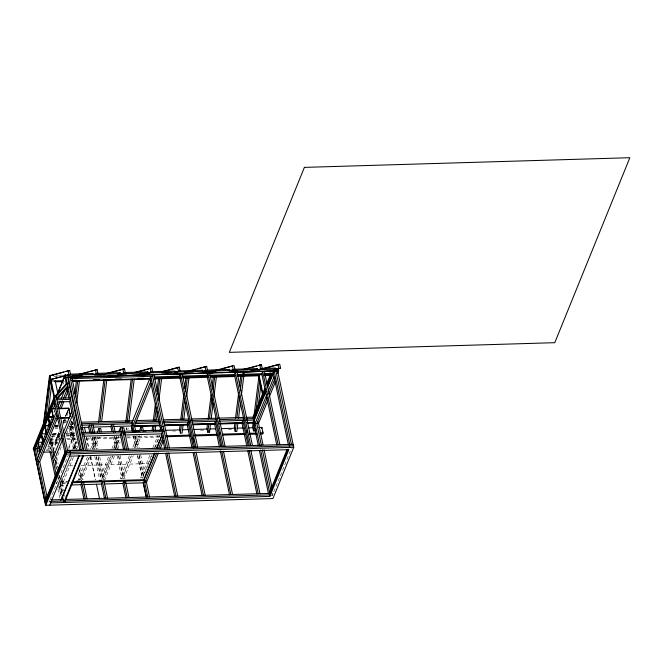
<?xml version="1.0" encoding="UTF-8"?>
<svg xmlns="http://www.w3.org/2000/svg" width="663" height="663" viewBox="0 0 663 663"><rect width="100%" height="100%" fill="white"/><g stroke="black" fill="none" stroke-linecap="round" stroke-linejoin="round"><path stroke-width="0.5" stroke-dasharray="3.31 2.49" d="M71.355 421.196L69.971 432.326L70.817 436.295L72.516 436.246L73.825 425.779M70.808 436.295L72.665 421.411M72.516 436.246L71.679 432.276L72.947 422.157M126.194 429.914L126.426 428.008M126.6 429.632L126.848 427.61M127.901 429.864L128.141 427.958M63.847 423.732A5.669 1.599 88.3 0 1 66.242 421.337L65.529 421.353A5.669 1.599 88.3 0 0 63.955 420.549L63.441 421.817A5.669 1.599 88.3 0 0 63.076 424.875M63.06 384.333L64.22 381.474M54.043 411.731L54.822 409.825M53.885 412.858L54.747 410.546M45.855 450.724L49.766 450.608L50.686 448.337L46.882 448.453M59.032 431.945L55.029 441.823L56.156 447.177M62.877 422.472L64.046 419.596M65.604 415.751L67.949 409.991M49.062 442.37L55.104 442.196L59.471 431.447M64.452 419.173L62.894 423.002L63.665 421.096M68.637 408.856L65.554 416.455L67.866 410.745M55.626 460.793L62.206 444.591M66.457 434.108L71.877 420.765M73.361 448.785L68.944 427.842L70.659 427.792L71.579 425.522L69.872 425.571L74.911 449.506M68.67 447.401L74.471 433.096M68.612 449.282L74.803 434.033M49.766 500.673L49.153 502.181L49.021 501.56M50.073 499.91L68.256 455.108M72.715 449.406L76.195 440.829M73.286 449.141L76.378 441.508M73.8 448.81L76.51 442.138M62.281 479.291L71.074 457.619M74.513 449.141L77.19 442.553M71.513 457.669L60.921 483.775L68.728 483.542M74.96 449.091L76.933 444.318M73.32 457.387L62.629 483.717L61.899 480.227M76.767 448.892L77.911 446.058M87.408 456.964L78.159 479.747L79.875 479.697L89.207 456.699M90.491 449.373L95.497 437.033M92.265 449.166L97.237 436.917M79.817 480.965L89.588 456.898M92.646 449.348L97.627 437.083M91.295 456.848L81.532 480.915L79.112 469.445M94.361 449.299L99.342 437.033M108.517 457.056L100.486 476.838L103.909 476.738L112.32 456.011M111.956 448.578L116.928 436.337M102.201 476.788L110.224 457.006M113.671 448.528L118.636 436.279M101.596 479.415L110.986 456.268M114.053 448.718L119.033 436.445M115.379 448.478L119.97 437.174M112.992 455.489L102.939 480.277L98 456.84M115.702 448.818L120.343 437.381M114.409 456.161L104.646 480.227L99.707 456.79M117.475 448.611L120.16 442.006M129.36 455.721L120.111 478.495L121.826 478.446L131.158 455.456M132.824 447.177L137.448 435.79M134.216 447.915L139.18 435.674M122.141 478.802L131.531 455.655M134.979 447.16L139.578 435.84M123.857 478.752L133.246 455.605M136.694 447.111L141.285 435.782M149.83 455.282L140.655 477.89L142.371 477.841L151.802 454.594M152.888 447.74L157.86 435.5M154.512 447.923L159.543 435.525M142.686 478.189L152.084 455.042M155.142 447.492L160.123 435.226M270.595 495.601L272.311 495.551L291.413 448.47M69.474 426.317L73.311 426.21M59.347 375.233L62.446 375.142M55.634 375.946L58.725 375.855M53.769 376.36L58.924 376.211M64.584 420.168L65.297 420.151M62.861 422.77L65.968 422.679M71.148 422.522L73.212 422.464M72.408 423.45L74.123 423.392M70.303 424.055L73.394 423.964M55.858 425.223L57.93 425.157M70.336 424.792L73.436 424.701M55.104 425.522L58.037 425.431M55.137 425.795L58.211 425.704M55.924 425.895L57.88 425.837M55.104 426.011L58.054 425.919M55.195 426.193L58.211 426.102M55.833 426.574L57.888 426.516M46.518 427.005L47.23 426.98M55.833 426.723L57.805 426.665M54.739 427.163L57.764 427.071M69.88 426.707L73.924 426.591M55.162 428.248L58.12 428.165M70.659 427.792L73.626 427.701M69.98 432.326L71.679 432.276M52.65 433.536L59.289 433.461M66.524 433.246L74.795 432.997M53.496 433.909L58.526 433.759M52.319 434.348L59.91 434.008M51.764 434.655L59.927 434.406M66.126 434.224L74.397 433.975M172.612 431.058L175.712 430.958M200.524 430.221L203.624 430.13M228.437 429.392L231.536 429.301M52.402 435.036L59.579 434.82M51.217 436.08L59.463 435.831M66.673 435.616L74.919 435.376M51.416 436.428L59.653 436.188M65.836 436.005L75.11 435.724M57.731 437.058L58.443 437.041M71.049 437.812L72.764 437.762M59.977 441.011L59.388 438.218L58.675 438.243A5.669 1.599 88.3 0 0 56.819 437.97L56.745 437.597M50.106 439.254L59.405 438.981M66.64 438.765L75.947 438.483M86.289 438.177L119.365 437.19M126.608 436.983L159.684 435.997M49.708 440.224L59.015 439.95M67.286 439.702L76.585 439.428M85.892 439.155L120.003 438.135M127.246 437.92L160.322 436.942M48.987 441.997L55.269 441.79L56.322 446.771M49.302 442.669L57.507 442.42M49.344 443.066L57.399 442.826M49.178 443.472L57.233 443.232M47.521 446.928L50.371 446.845L49.452 449.116L46.518 449.199M69.872 465.882L72.922 465.791M81.052 465.542L86.14 465.393M87.847 465.343L107.539 464.755M110.97 464.655L128.092 464.15M129.799 464.1L148.636 463.536M60.126 481.553L69.656 481.272M60.258 482.175L67.112 481.968M66.093 482.879L62.156 482.995L61.236 485.266L65.173 485.15M271.523 493.33L273.231 493.28M70.145 426.301L75.101 448.851M271.888 493.545L272.311 495.551M136.619 435.724L139.164 447.798M140.647 454.851L144.468 472.968M135.318 436.188L137.639 447.194M139.321 455.199L143.539 475.214M134.887 435.682L137.407 447.641M139.089 455.622L143.291 475.57M133.628 436.353L135.973 447.484M137.68 455.572L142.371 477.841M133.246 435.707L135.791 447.79M137.49 455.846L142.155 478.006M116.075 436.345L118.619 448.42M120.102 455.464L124.984 478.611M114.732 436.602L117.276 448.677M118.76 455.721L123.633 478.868M114.343 436.287L116.862 448.254M118.544 456.235L123.301 478.794M113 436.569L115.519 448.536M116.995 455.514L121.826 478.446M95.505 436.851L98.025 448.818M94.187 437.215L96.732 449.29M98.215 456.335L103.088 479.482M93.798 436.9L96.317 448.868M92.472 437.265L95.016 449.34M96.5 456.384L101.166 478.52M92.29 437.945L94.602 448.917M96.284 456.898L100.859 478.587M90.756 437.315L93.301 449.39M94.784 456.434L99.45 478.578M86.621 437.439L89.165 449.514M90.649 456.558L95.53 479.705M86.347 437.331L88.883 449.373M90.367 456.401L95.232 479.49M71.579 425.522L76.668 449.671M80.488 467.78L83.032 479.855M79.56 470.026L81.897 481.114M78.408 472.711L79.875 479.697M65.645 419.256L66.275 422.248M58.692 433.353L59.745 438.342M58.361 434.166L59.413 439.155M52.278 436.13L55.012 449.091M56.695 457.072L58.162 464.05M61.104 478.006L63.789 490.736M64.601 494.606L65.015 496.546M61.808 481.504L61.941 482.125M53.877 450.368L51.358 438.4L50.645 438.417L53.189 450.475M55.982 460.337L57.449 467.316M59.131 475.296L59.761 478.288M60.548 482.026L62.662 492.045M50.778 437.174L53.72 451.138M55.609 460.114L57.084 467.092M58.949 475.943L59.338 477.808M60.466 483.136L62.289 491.797M55.518 461.531L57.209 469.57M60.176 483.642L62.082 492.684M50.487 439.204L53.023 451.238M55.236 461.746L56.836 469.346M58.46 477.029L58.866 478.984M59.902 483.866L62.165 494.623M49.65 438.45L52.17 450.417M55.112 464.373L55.742 467.365M58.046 478.296L58.46 480.252M59.695 486.12L61.551 494.921M49.559 441.459L51.457 450.434M58.775 485.159L61.245 496.894M49.36 442.03L51.316 451.329M58.816 486.899L60.723 495.941M48.44 444.301L49.766 450.608M56.38 481.984L56.811 484.015M57.872 489.07L59.794 498.186M66.557 415.32A5.669 1.599 88.3 0 1 66.864 413.38L67.377 412.121A5.669 1.599 88.3 0 1 68.007 411.74M59.662 434.48A5.669 1.599 88.3 0 1 59.645 433.32M67.27 415.295A5.669 1.599 88.3 0 1 68.09 412.096M59.388 438.218A5.669 1.599 88.3 0 0 57.532 437.953A5.669 1.599 88.3 0 0 57.018 444.061L56.305 444.077A5.669 1.599 88.3 0 1 56.819 437.97"/><path stroke-width="0.99" d="M43.344 425.124L49.452 376.128L54.076 397.502M43.667 424.461L50.04 375.515L69.698 370.435L70.543 374.413L67.228 375.341M45.648 419.165L50.487 380.463M48.001 414.027L51.689 384.482M74.77 393.88L76.411 380.728M75.715 396.963L77.753 380.661M76.668 403.021L79.469 380.612M98.505 422.406L103.809 379.916M99.931 421.61L105.152 379.849M101.646 421.56L106.859 379.8M125.895 421.593L131.199 379.103M127.205 421.817L132.542 379.037M128.912 421.767L134.257 378.979M152.159 429.897L152.664 425.845M153.294 420.79L155.44 403.593M156.957 391.452L158.598 378.3M153.352 431.016L154.065 425.298M154.603 421.013L156.253 407.77M157.91 394.535L159.94 378.233M155.067 430.958L155.78 425.248M156.443 419.944L157.454 411.798M158.855 400.593L161.656 378.183M180.054 425.024L179.549 429.069L180.402 433.038L182.101 432.989L183.17 424.428M180.817 418.95L183.974 393.656M184.604 388.601L185.996 377.471M180.386 433.038L181.455 424.477M182.118 419.173L184.662 398.794M185.557 391.667L187.339 377.404M183.833 419.124L185.872 402.822M186.634 396.706L189.046 377.355M207.453 424.204L206.947 428.257L207.801 432.226L209.5 432.177L210.569 423.607M208.083 419.149L211.116 394.866M212.127 386.778L213.387 376.659M207.784 432.226L208.853 423.657M209.516 418.353L212.061 397.982M213.08 389.836L214.729 376.592M211.232 418.303L213.138 403.029M213.9 396.913L216.445 376.543M234.851 423.392L234.346 427.436L235.199 431.414L236.89 431.364L237.843 423.748M235.481 418.336L238.639 393.043M239.525 385.957L240.785 375.846M235.183 431.414L236.136 423.798M236.915 417.541L239.583 396.151M240.346 390.035L242.128 375.78M238.498 418.51L240.404 403.228M241.423 395.082L243.843 375.722M253.117 422.87L252.611 426.922L253.465 430.892L255.164 430.842L255.396 428.936M253.871 416.803L258.926 376.335M253.448 430.892L254.277 424.229M255.943 410.911L259.763 380.347M258.164 406.784L260.841 385.394M50.802 381.971L51.2 380.993L63.466 380.628M67.096 382.899L54.117 397.27L33.15 448.934L33.747 449.357L45.308 504.203L66.267 452.539L293.427 445.793M33.747 449.357L54.714 397.701L67.286 383.778L68.993 383.728M34.965 447.301L53.918 400.585M35.62 446.647L36.233 445.13L34.832 446.68L46.078 500.035M57.018 394.676L65.289 374.305L65.604 375.797L64.891 375.822L66.259 384.184M54.233 402.085L35.28 448.793L39.274 448.677M57.126 394.957L65.057 375.415L278.228 369.076L278.593 370.824L277.441 373.659M37.982 442.702L51.681 408.963L55.104 408.847M65.057 375.415L65.256 377.562L277.88 370.841L277.515 369.1L273.355 369.623M38.926 443.978L36.995 448.743L38.669 456.724M53.239 408.706L55.17 403.941M48.092 426.127L49.584 422.455M57.457 403.875L58.228 401.96L69.648 401.629L70.568 399.358L56.869 399.764M39.515 448.776L42.606 441.16M42.938 440.348L46.037 432.715M46.36 431.903L49.468 424.254L50.181 424.237M49.8 423.442L52.883 415.842L53.595 415.817M57.855 407.024L60.176 401.297M61.336 398.438L64.817 389.861M39.871 451.677L53.57 417.93M37.385 458.771L56.338 412.063M59.363 408.607L62.455 400.974M63.615 398.115L68.016 387.267L69.731 387.217M56.968 415.055L38.015 461.763L39.722 461.713L57.905 416.911M61.071 408.557L63.781 401.877M65.33 398.065L68.04 391.394M52.791 458.307L61.883 435.906M63.408 432.16L71.745 411.607M53.529 461.804L62.811 438.923M63.971 436.063L72.482 415.096M45.921 499.297L64.875 452.58M279.844 444.691L264.396 371.396L277.664 370.998L293.742 447.285L272.941 498.543L45.788 505.289L66.582 454.039L54.714 397.701L54.117 397.27M49.783 505.173L70.576 453.923L69.947 450.931M89.696 432.284L88.635 427.254L89.563 424.983L91.237 432.964M60.739 500.466L78.764 456.053M79.278 455.721L61.485 499.57L51.026 499.885M82.784 455.796L63.83 502.513L62.579 496.579M64.543 502.488L83.497 455.779M119.555 373.973L120.078 372.672L97.337 373.352M97.42 432.284L98.961 428.489L100.677 428.439L101.406 431.928M83.986 499.198L80.927 484.678L81.847 482.407L85.312 498.866M111.948 431.58L110.895 426.591L111.815 424.32L113.497 432.301M118.834 431.621L120.368 427.859L123.79 427.751L124.528 431.24M104.53 498.584L101.472 484.073L102.392 481.802L105.865 498.253M124.23 434.257L124.843 432.74L128.307 449.191M134.05 431.688L132.053 422.223L149.846 378.366M160.802 430.395L149.921 378.548L150.849 376.277L162.195 430.121M132.567 431.29L131.448 425.986L132.368 423.715L81.566 425.223M131.498 426.234L132.393 431.671M150.965 380.902L132.782 425.704L134.498 425.654L151.52 383.711M139.371 431.041L140.912 427.245L142.628 427.196L143.357 430.685M125.937 497.954L122.879 483.435L123.799 481.164L127.263 497.615M124.893 482.623L125.506 481.114L128.978 497.565M159.775 430.784L161.457 426.632L163.173 426.582M164.648 448.412L161.59 433.892L162.51 431.621L165.974 448.072M154.471 453.318L144.028 479.059L147.808 497.01M156.791 447.6L159.891 439.967M160.661 438.061L161.441 436.155M154.993 452.986L144.161 479.68L72.242 481.819M156.924 448.221L161.954 435.823M146.482 497.341L143.423 482.821L144.343 480.551L72.002 482.705M156.758 452.995L144.766 482.548L146.473 482.498L158.465 452.945M158.689 448.229L162.949 437.737M160.405 448.18L163.496 440.547M191.997 447.591L187.09 424.328L188.01 422.058L193.513 448.163M221.989 446.63L206.972 375.341L207.892 373.07L223.34 446.365M219.387 446.779L214.489 423.516L215.409 421.245L220.696 446.34M249.387 445.818L234.362 374.529L235.29 372.258L220.903 372.689M262.44 394.245L258.553 375.797L258.951 374.819L262.838 393.267M246.785 445.967L241.887 422.696L242.807 420.425L248.095 445.528M276.786 444.997L261.761 373.717L262.681 371.446L278.129 444.74M269.982 372.656L269.974 375.457L264.404 375.623M264.769 388.501L253.158 417.11L253.788 420.102L246.578 420.317M266.7 383.736L270.96 373.261M265.465 389.057L253.473 418.61L246.296 418.817M267.015 385.236L272.045 372.846M265.399 391.501L252.926 422.621M267.33 386.736L273.72 371.371M258.346 445.619L253.44 422.356L265.971 391.485M267.512 387.673L274.242 371.098L289.69 444.392M266.7 394.974L255.098 423.574L258.52 423.475L267.811 400.593M268.25 391.162L274.051 376.866M267.255 397.783L256.813 423.524L261.504 445.785M268.805 393.971L274.996 378.722M269.352 396.781L275.543 381.523M261.512 428.414L261.91 427.436L258.81 427.527M260.6 433.958L262.672 433.892L263.062 432.922L261.91 427.436M50.703 502.902L269.866 496.388L269.236 493.396L287.029 449.539M288.123 449.133L269.551 494.888L50.388 501.41M269.866 496.388L288.828 449.671L69.656 456.194M56.943 399.085L66.806 388.162L67.734 385.891L56.554 398.264L70.253 397.858M51.755 375.457L63.723 372.109M65.72 371.553L69.706 370.435M64.759 375.598L50.877 379.485L64.493 376.103M65.513 375.391L70.535 374.413M79.436 374.139L97.088 369.623L97.942 373.592L94.627 374.52M80.148 374.363L88.129 372.134M90.127 371.578L97.105 369.623M97.925 373.592L92.911 374.57L92.687 373.493M105.831 373.601L124.487 368.81L125.34 372.78L122.017 373.708M107.547 373.551L124.503 368.802M125.324 372.78L120.31 373.758L120.078 372.672M135.219 372.233L151.885 367.99L152.739 371.968L149.415 372.896M136.934 372.183L141.923 370.783M143.921 370.227L151.902 367.99M152.722 371.968L147.708 372.946L147.476 371.86M161.623 371.694L179.275 367.178L180.129 371.147L176.814 372.084M163.33 371.645L166.322 370.808M168.319 370.252L179.292 367.178M175.098 372.134L180.112 371.156M189.013 370.882L206.674 366.366L207.527 370.335L204.204 371.263M190.729 370.832L195.718 369.432M197.715 368.877L206.69 366.366M207.511 370.335L202.497 371.313L202.265 370.227M215.417 370.344L234.072 365.545L234.926 369.523L231.602 370.451M217.124 370.294L220.116 369.457M222.113 368.901L232.091 366.109M234.909 369.523L229.895 370.501L229.663 369.415M242.807 369.531L261.462 364.733L262.316 368.711L259.001 369.639M246.52 368.918L249.512 368.081M251.509 367.526L256.49 366.133M258.487 365.57L261.479 364.733M262.308 368.711L257.285 369.689L257.062 368.603M262.076 368.711L279.728 364.194L280.582 368.164L277.267 369.092M262.788 368.935L265.78 368.098M267.777 367.542L277.747 364.749M280.565 368.164L275.551 369.142L275.319 368.056M63.192 499.512L61.485 499.57L61.352 498.949M70.46 374.147L93.201 373.476M124.213 372.548L147.99 371.844M151.089 371.752L174.875 371.048L175.189 372.54M179.002 370.924L202.737 370.219M206.864 370.095L229.564 369.424M234.727 369.266L257.426 368.595M260.526 368.495L274.971 368.073M53.148 375.415L50.04 375.515L54.673 397.502M72.839 375.581L82.146 375.308M94.552 374.935L104.887 374.628M117.293 374.264L126.6 373.982M140.034 373.584L149.341 373.31M161.747 372.938L171.054 372.664M184.115 372.274L193.347 372.001M206.682 371.603L215.914 371.33M229.249 370.932L237.453 370.692M250.788 370.294L260.02 370.02M65.422 377.156L278.593 370.824M65.206 377.313L78.574 376.916M86.762 376.675L101.083 376.252M109.271 376.004L123.591 375.581M131.78 375.341L145.081 374.943M168.245 374.255L153.957 374.678L169.405 447.973M176.416 374.007L190.43 373.592M198.643 373.352L212.682 372.929M243.164 372.026L257.542 371.595M70.369 378.664L152.556 376.228M242.65 373.783L244.365 373.733M154.056 376.916L180.427 376.136M182.317 376.078L206.972 375.341M209.707 375.266L234.362 374.529M237.105 374.446L261.761 373.717M264.504 373.634L272.75 373.385M71.745 380.388L76.916 380.231M93.466 379.742L99.665 379.559M115.18 379.095L121.387 378.913M137.937 378.416L144.144 378.233M154.487 377.927L180.344 377.156M182.408 377.098L208.273 376.327M210.337 376.269L235.158 375.523M237.23 375.465L261.943 374.728M264.802 374.645L270.363 374.479M72.184 380.86L149.921 378.548M63.076 381.606L54.797 381.847L55.195 380.877L58.054 394.468M72.383 381.324L149.954 379.021M154.089 378.896L180.982 378.101M183.054 378.034L207.875 377.297M209.939 377.239L234.768 376.501M237.868 376.41L258.553 375.797M55.634 408.466L51.606 408.582L53.703 418.552M57.648 408.408L68.728 408.076L70.485 416.422M59.015 408.739L68.803 408.449L69.69 413.836M59.612 417.748L69.69 417.45M56.396 418.477L58.352 418.419M60.308 418.361L69.118 418.096M81.499 422.215L133.255 420.682M136.363 420.591L159.128 419.919M163.264 419.795L189.096 419.033M191.168 418.966L215.964 418.237M218.036 418.171L243.868 417.408M245.932 417.35L253.167 417.135M81.624 423.715L132.053 422.223M135.816 422.107L159.211 421.419M163.214 421.287L188.856 420.533M190.903 420.466L216.552 419.712M219.627 419.613L244.249 418.892M48.424 425.323L45.001 425.422L46.891 434.398M48.258 425.729L44.835 425.828L46.725 434.804M77.72 425.107L78.433 425.091M135.103 423.632L159.601 422.903M163.355 422.787L189.726 422.008M191.781 421.95L217.124 421.196M219.18 421.129L244.514 420.375M81.532 427.469L88.635 427.254M93.052 427.121L110.895 426.591M113.605 426.516L131.448 425.986M134.175 425.903L159.7 425.14M164.49 425L187.09 424.328M192.916 424.154L214.489 423.516M219.279 423.375L241.887 422.696M246.686 422.555L253.44 422.356M134.233 426.152L159.75 425.389M164.54 425.248L187.148 424.577M192.966 424.403L214.539 423.765M219.337 423.624L241.937 422.953M247.771 422.779L253.49 422.604M134.415 426.549L160.114 425.779M164.233 425.663L187.878 424.958M193.016 424.801L215.632 424.129M219.743 424.013L242.36 423.334M247.498 423.185L254.7 422.969M80.985 429.027L82.693 428.978M81.715 432.516L163.91 430.072M45.598 433.743L41.57 433.867L43.46 442.843M134.755 431.215L139.918 431.066M143.026 430.975L146.125 430.884M155.432 430.602L160.595 430.453M165.767 430.295L180.237 429.864M182.308 429.806L188.507 429.624M193.679 429.467L207.121 429.069M210.221 428.978L215.392 428.82M221.591 428.638L235.034 428.24M237.097 428.174L243.304 427.991M248.468 427.834L252.603 427.718M82.038 434.008L164.225 431.572M83.845 436.204L121.354 435.085M124.934 434.978L161.59 433.892M165.891 435.815L189.668 435.102M194.839 434.953L217.58 434.273M222.751 434.124L244.456 433.478M249.628 433.32L255.827 433.138M259.962 433.014L263.062 432.922M166.529 436.751L190.306 436.047M194.441 435.923L217.182 435.251M222.354 435.094L245.095 434.414M249.23 434.298L256.465 434.083M43.186 442.146L38.147 442.296L40.037 451.271M37.045 450.989L39.987 450.898M67.535 450.376L81.234 449.962M293.112 444.293L65.952 451.047L45.159 502.305L33.912 448.95M43.675 452.191L55.419 451.843M66.582 454.039L293.742 447.285M76.767 481.056L78.806 480.998M99.226 480.385L101.224 480.327M71.082 484.976L80.927 484.678M83.629 484.603L101.472 484.073M104.166 483.99L122.879 483.435M125.58 483.352L143.423 482.821M65.62 499.446L269.236 493.396M278.029 364.244L278.866 368.214M275.949 371.048L291.397 444.343M289.118 444.409L289.748 447.401M273.322 373.368L288.339 444.641M259.772 364.783L260.609 368.761M262.283 432.069L262.672 433.892M258.18 421.85L262.996 444.716M264.065 449.779L272.17 488.217M262.357 449.829L270.877 490.297M254.36 420.085L259.788 445.834M260.642 449.879L269.808 493.38M259.399 450.625L268.465 493.645M236.998 372.208L252.446 445.503M235.29 372.258L250.73 445.553M246.636 430.42L247.059 432.425M250.863 450.5L259.962 493.67M232.373 365.603L233.21 369.573M249.155 450.55L258.247 493.72M247.838 450.964L256.904 493.993M209.599 373.02L225.047 446.315M219.453 432.235L219.876 434.248M223.472 451.312L232.564 494.482M204.975 366.415L205.812 370.385M221.757 451.362L230.857 494.54M220.232 450.782L229.514 494.805M209.077 430.188L209.5 432.177M182.209 373.841L197.657 447.127M195.941 447.185L180.493 373.891L179.574 376.161L194.599 447.442M193.107 438.069L193.961 442.088M196.074 452.125L205.174 495.302M177.585 367.227L178.422 371.205M194.358 452.183L203.458 495.352M193.049 452.597L202.116 495.617M152.299 374.976L167.689 448.022M168.675 452.945L177.775 496.115M150.186 368.04L151.023 372.018M166.968 452.995L176.06 496.164M165.651 453.409L174.717 496.438M154.993 420.044L155.308 421.527M140.912 427.245L141.65 430.735M122.788 368.86L123.625 372.83M134.498 425.654L135.774 431.696M146.109 480.75L149.523 496.952M143.216 483.045L145.976 496.139M122.075 427.801L122.812 431.298M123.127 432.79L126.592 449.241M120.368 427.859L121.097 431.348M124.884 449.299L121.412 432.84L120.492 435.11L123.55 449.63M113.53 424.27L115.229 432.326M95.397 369.672L96.234 373.642M98.961 428.489L99.699 431.978M92.986 424.884L94.668 432.864M104.108 481.752L107.572 498.203M91.27 424.933L92.953 432.914M84.499 427.378L85.56 432.409M96.475 484.222L99.541 498.733M72.085 378.614L83.43 432.467M83.745 433.958L87.218 450.417M70.112 377.421L85.502 450.467M67.999 370.484L68.836 374.462M68.347 377.222L83.787 450.517M67.634 377.247L83.074 450.542M65.919 377.297L81.367 450.591M64.369 376.576L64.684 378.067M67.096 389.537L68.927 398.206M69.648 401.629L79.892 450.227M83.563 482.357L87.027 498.816M56.106 396.151L67.667 450.997M53.786 399.971L65.032 453.318M51.515 409.361L53.405 418.336M50.322 425.936L48.432 416.969L51.855 416.861L48.266 417.375L50.156 426.342M48.101 417.773L49.99 426.748M53.239 452.241L54.084 456.252M51.532 452.323L56.28 474.857M44.67 426.234L46.559 435.21M49.982 451.619L55.311 476.929M41.404 434.273L43.294 443.249M41.239 434.679L43.136 443.646M37.907 442.329L40.004 452.299M39.722 461.713L47.214 497.267M45.474 503.797L45.788 505.289M304.392 167.383L229.323 352.368L554.782 342.688L629.85 157.711L304.392 167.383"/></g></svg>
